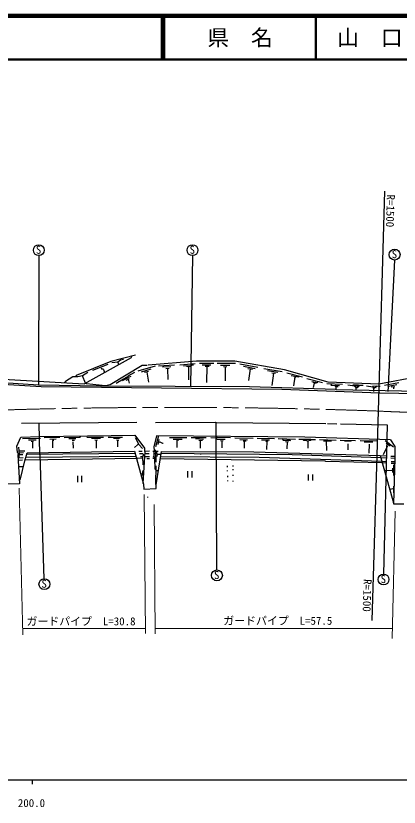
# Model space of a CAD drawing. Units: millimetres, scale not verified. Extents: x 40000 to 680000, y 20000 to 380000.
# Drawn here: x 264259 to 352101, y 198715 to 380000 of the extents above; entities that cross this region are included whole.
import ezdxf
from ezdxf.enums import TextEntityAlignment as Align

# ---------------------------------------------------------------- set-up
doc = ezdxf.new("R2010")
doc.units = ezdxf.units.MM
doc.header["$LTSCALE"] = 1000
doc.linetypes.add('CHAIN', pattern=[18.5, 12, -1.5, 3.5, -1.5])
for name, color, linetype, lineweight in [('M-BGD', 7, 'Continuous', 25), ('M-BMK', 2, 'CHAIN', 13), ('M-STR-HTXT', 7, 'Continuous', 13), ('M-TTL', 2, 'Continuous', 140), ('M-TTL-BAND', 7, 'Continuous', 25), ('M-TTL-LINE', 7, 'Continuous', 50)]:
    doc.layers.add(name, color=color, linetype=linetype, lineweight=lineweight)
doc.layers.add('M-TTL-TXT', color=7, linetype='Continuous')
doc.styles.add('ＭＳ ゴシック', font='')
doc.styles.get('ＭＳ ゴシック').set_extended_font_data('MS Gothic')

msp = doc.modelspace()

# ---------------------------------------------------------------- linework, layer by layer
at = {"layer": 'M-BGD'}
for p, q in [((348768, 339866), (347300, 289458)), ((269517, 325065), (269436, 295416)), ((304725, 325065), (304318, 295078)), ((350994, 324051), (349615, 295416)), ((279934, 295670), (290772, 301766)), ((291703, 302274), (286030, 300835)), ((288232, 301089), (287639, 300666)), ((288909, 301258), (288232, 301089)), ((290772, 301766), (290856, 302020)), ((286030, 300835), (278072, 297618)), ((285353, 300158), (281797, 298718)), ((283829, 299396), (283914, 299142)), ((283914, 299142), (284168, 299142)), ((284168, 299142), (284337, 298972)), ((293227, 299904), (285861, 295501)), ((287639, 300666), (286284, 300496)), ((287639, 300666), (287808, 300158)), ((296190, 299734), (292211, 298634)), ((294328, 299904), (293227, 299904)), ((305673, 300920), (294582, 299988)), ((300593, 299988), (296952, 299734)), ((299746, 299565), (297884, 299480)), ((299408, 299226), (298646, 299142)), ((298984, 299142), (299069, 296686)), ((301863, 300073), (305334, 300327)), ((302710, 299819), (304318, 299904)), ((303472, 299565), (303387, 299819)), ((303641, 299650), (303472, 299565)), ((303810, 299565), (303641, 299650)), ((304318, 299650), (303810, 299565)), ((303810, 299565), (303810, 296602)), ((304488, 299988), (304318, 299650)), ((304318, 299904), (304403, 299819)), ((304996, 299988), (304488, 299988)), ((314478, 300920), (305673, 300920)), ((306350, 300412), (309652, 300412)), ((306943, 300073), (308975, 300073)), ((307620, 299734), (308552, 299734)), ((308044, 299734), (307959, 296009)), ((310414, 300412), (314563, 300412)), ((311176, 299988), (313293, 299988)), ((311854, 299650), (312192, 299565)), ((312192, 299565), (312616, 299650)), ((312192, 299565), (312192, 296348)), ((325824, 298888), (314478, 300920)), ((315579, 300242), (319728, 299480)), ((316426, 299734), (319135, 299226)), ((317442, 299226), (318458, 299057)), ((317950, 299142), (317611, 296432)), ((321082, 299226), (325316, 298549)), ((370697, 299988), (347414, 295586)), ((244713, 297787), (279934, 295670)), ((278072, 297618), (277987, 297364)), ((279511, 297533), (278495, 297279)), ((280781, 298295), (279511, 297533)), ((280188, 295840), (279511, 297533)), ((284337, 298972), (284591, 298295)), ((289925, 297448), (289840, 297025)), ((291449, 298295), (289925, 297448)), ((289925, 297110), (290687, 297448)), ((295174, 299057), (292973, 298380)), ((294666, 298549), (293735, 298295)), ((294243, 298380), (294666, 296094)), ((321929, 298718), (324300, 298380)), ((322945, 298210), (323792, 298126)), ((323284, 298126), (322945, 295332)), ((335814, 296094), (325824, 298888)), ((326332, 298210), (329972, 297279)), ((327348, 297618), (329126, 297279)), ((329126, 297279), (329210, 297448)), ((270028, 294993), (256058, 295840)), ((269436, 295416), (256312, 296263)), ((275616, 296263), (275447, 296009)), ((277310, 297279), (275616, 296263)), ((278495, 297279), (277310, 297279)), ((280442, 295670), (280188, 295840)), ((284845, 295247), (280442, 295670)), ((285861, 295501), (284845, 295247)), ((287216, 295840), (288909, 296856)), ((289248, 296686), (288655, 296348)), ((288909, 296856), (289248, 296856)), ((289163, 296940), (289671, 297279)), ((289332, 296771), (289163, 296940)), ((289248, 296856), (289248, 296686)), ((289840, 297025), (289332, 296771)), ((290010, 296686), (289502, 296432)), ((289671, 297279), (289925, 297110)), ((290264, 296856), (290010, 296771)), ((290010, 296771), (290264, 295840)), ((328194, 297279), (327856, 295247)), ((328448, 297025), (328194, 297279)), ((330904, 296940), (334544, 296009)), ((332089, 296263), (333444, 296009)), ((332343, 296178), (332597, 295840)), ((332597, 295840), (332428, 294824)), ((332597, 295840), (333190, 295924)), ((333190, 295924), (333190, 296009)), ((335560, 295755), (339116, 295586)), ((347414, 295586), (335814, 296094)), ((336661, 295670), (336407, 295416)), ((340302, 295501), (341402, 295332)), ((351986, 295924), (348768, 295332)), ((351562, 295501), (349615, 295078)), ((283744, 295162), (269436, 295416)), ((325231, 294400), (270028, 294993)), ((317780, 294993), (283744, 295162)), ((337592, 294400), (317780, 294993)), ((347668, 293554), (325231, 294400)), ((336407, 295416), (338439, 295332)), ((337254, 295416), (337508, 295078)), ((337508, 295078), (338100, 295078)), ((337592, 295078), (337592, 294400)), ((337762, 294316), (337592, 294400)), ((400923, 293130), (337762, 294316)), ((341572, 295416), (341402, 295332)), ((341402, 295247), (341402, 295332)), ((342672, 295078), (341402, 295247)), ((342757, 295416), (341572, 295416)), ((341826, 295162), (342164, 294824)), ((342164, 294824), (342503, 294824)), ((342164, 294824), (342164, 294146)), ((342503, 294824), (342926, 295247)), ((342926, 295332), (342757, 295416)), ((343858, 295332), (342926, 295332)), ((342926, 295247), (342926, 295332)), ((344620, 295247), (346059, 294993)), ((347329, 295162), (345974, 295078)), ((345974, 295078), (346144, 294908)), ((346059, 294993), (346228, 294570)), ((346144, 294908), (346821, 294824)), ((347075, 295162), (346228, 294570)), ((346228, 294570), (346228, 293977)), ((347414, 295078), (347329, 295162)), ((347752, 295078), (347414, 295078)), ((349615, 295416), (349530, 295332)), ((349530, 295332), (349615, 295078)), ((349615, 295078), (349530, 293977)), ((351139, 294993), (350292, 294908)), ((350800, 294908), (350800, 294570)), ((399907, 292622), (347668, 293554)), ((347300, 289458), (345847, 241445)), ((291957, 286865), (265541, 286611)), ((269520, 286696), (269690, 279499)), ((296275, 286865), (309991, 286950)), ((309991, 286950), (310160, 286865)), ((310160, 286865), (335306, 286611)), ((310324, 253058), (310160, 286865)), ((335645, 286611), (337846, 286526)), ((338693, 286526), (349361, 286272)), ((349361, 286272), (348544, 252127)), ((264525, 281446), (265372, 283478)), ((265372, 283478), (269774, 283648)), ((265795, 283140), (269944, 283224)), ((267150, 282886), (268928, 282886)), ((269774, 283648), (291534, 283902)), ((274346, 283394), (270790, 283309)), ((273500, 283055), (272060, 282970)), ((275362, 283394), (279003, 283478)), ((276378, 283140), (277987, 283140)), ((279003, 283478), (279088, 283732)), ((280527, 283478), (284337, 283478)), ((281628, 283224), (283660, 283224)), ((282390, 282886), (282644, 282801)), ((282644, 282801), (282982, 282886)), ((285438, 283478), (288740, 283478)), ((287978, 283140), (286623, 283140)), ((287300, 282886), (287893, 282801)), ((288147, 283478), (287978, 283140)), ((291534, 283902), (293735, 280938)), ((291618, 283394), (292465, 281785)), ((296529, 283817), (295852, 281277)), ((296952, 283817), (296275, 281277)), ((330480, 283478), (296529, 283817)), ((297037, 282970), (296783, 281785)), ((299492, 283394), (303472, 283394)), ((300339, 283055), (302371, 283055)), ((304403, 283394), (307874, 283394)), ((305419, 283140), (307282, 283055)), ((308975, 283394), (310076, 283309)), ((310076, 283309), (310414, 283055)), ((310414, 283394), (310160, 283224)), ((313462, 283309), (310414, 283394)), ((310414, 283055), (312192, 283055)), ((314478, 283309), (318627, 283224)), ((315579, 282970), (317357, 282886)), ((319558, 283224), (323538, 283140)), ((320574, 282886), (322352, 282886)), ((324384, 283140), (328364, 283055)), ((325316, 283140), (325485, 282801)), ((329126, 283055), (331750, 283055)), ((330057, 283055), (330142, 282801)), ((350123, 282886), (330480, 283478)), ((331750, 283055), (331920, 282970)), ((331920, 282970), (331835, 282716)), ((331920, 282970), (332936, 282970)), ((333867, 282970), (337677, 282801)), ((350123, 282886), (351139, 281362)), ((264610, 280007), (264525, 281446)), ((264864, 281192), (265033, 279668)), ((267742, 282547), (268081, 282462)), ((268081, 282462), (268335, 282547)), ((268081, 282462), (268081, 280938)), ((272992, 282716), (272653, 282716)), ((272653, 282716), (272653, 281023)), ((277140, 282801), (277733, 282801)), ((277310, 282378), (277394, 280938)), ((282644, 282801), (282644, 280938)), ((287554, 282801), (287554, 281277)), ((292126, 281700), (291449, 281108)), ((292465, 281785), (292126, 281700)), ((292465, 281785), (293312, 280854)), ((295852, 281277), (295936, 280430)), ((297122, 282293), (297291, 282378)), ((297291, 282378), (297884, 282124)), ((297884, 282124), (298053, 282124)), ((301609, 282801), (301186, 282801)), ((301186, 282801), (301186, 281108)), ((306181, 282801), (306520, 282716)), ((306520, 282716), (307028, 282801)), ((306520, 282716), (306520, 280938)), ((311176, 282716), (311430, 282632)), ((311430, 282632), (311769, 282716)), ((311430, 282632), (311430, 281023)), ((316341, 282632), (317018, 282632)), ((316595, 282632), (316595, 280938)), ((321506, 282632), (321760, 282462)), ((321760, 282462), (321675, 280684)), ((322098, 282547), (321760, 282462)), ((325485, 282801), (327009, 282801)), ((326078, 282462), (326416, 282378)), ((326416, 282378), (326332, 280769)), ((326416, 282378), (326755, 282462)), ((327009, 282801), (327178, 282716)), ((330142, 282801), (330734, 282801)), ((330734, 282801), (331158, 282547)), ((331581, 282716), (331158, 282547)), ((331158, 282547), (331158, 280938)), ((331835, 282716), (331581, 282716)), ((334798, 282632), (336576, 282632)), ((335391, 282547), (335476, 280430)), ((338608, 282801), (342080, 282716)), ((341064, 282462), (339540, 282547)), ((340302, 281954), (340302, 280600)), ((343180, 282716), (346990, 282632)), ((344112, 282378), (346059, 282378)), ((345212, 281870), (345128, 279838)), ((349424, 281484), (348448, 279440)), ((348901, 282724), (350773, 281285)), ((349111, 282151), (350009, 281484)), ((351139, 281362), (351139, 278822)), ((264694, 279838), (264610, 280007)), ((265202, 279414), (264694, 279838)), ((265033, 279668), (264694, 279414)), ((264694, 279414), (265118, 272810)), ((265118, 279838), (264948, 279499)), ((264948, 279499), (264948, 278822)), ((265033, 280346), (266303, 280346)), ((266049, 279922), (265118, 279838)), ((265880, 279414), (265202, 279414)), ((266303, 278060), (266896, 279922)), ((291618, 279753), (266726, 279499)), ((266896, 279922), (291449, 280261)), ((269690, 279499), (269774, 279414)), ((269774, 279414), (270706, 251051)), ((291449, 280261), (293481, 272726)), ((292465, 280261), (293227, 280261)), ((292634, 279753), (293396, 279753)), ((293481, 279414), (293312, 279076)), ((293820, 280176), (293396, 272895)), ((293396, 279753), (293481, 279414)), ((293735, 280938), (293735, 280261)), ((293735, 280261), (293820, 280176)), ((294920, 280261), (293820, 280176)), ((293820, 279753), (294836, 279753)), ((295682, 280261), (296868, 280261)), ((295936, 280430), (296275, 280176)), ((295936, 280176), (296190, 280261)), ((295936, 279076), (295936, 280176)), ((295936, 279753), (296444, 279753)), ((296190, 280600), (296190, 280261)), ((296190, 280261), (296529, 280176)), ((296275, 280176), (296275, 279838)), ((296275, 279838), (296783, 279584)), ((296529, 279838), (296275, 279668)), ((296275, 279668), (296360, 277721)), ((296444, 272556), (297630, 280176)), ((296444, 279753), (296698, 279584)), ((296529, 280176), (296529, 279838)), ((296698, 279584), (296529, 278991)), ((296783, 279584), (297545, 279584)), ((297630, 280176), (318796, 280092)), ((297630, 279838), (327602, 279499)), ((306604, 279753), (306604, 279499)), ((318796, 280092), (347752, 279245)), ((327602, 279499), (347875, 278809)), ((347752, 279245), (350631, 269000)), ((347752, 279245), (349218, 279195)), ((264779, 278737), (265964, 278822)), ((265795, 278229), (264779, 278144)), ((265287, 273657), (266303, 278060)), ((292042, 278568), (266472, 278229)), ((291788, 279076), (266557, 278822)), ((292126, 278652), (292042, 278568)), ((293312, 278568), (292126, 278652)), ((292804, 279076), (293312, 279076)), ((293312, 279076), (293396, 277128)), ((293820, 279076), (294920, 279076)), ((294243, 278568), (294920, 278568)), ((295682, 279076), (296275, 278822)), ((296021, 278568), (295682, 278568)), ((296529, 278991), (296021, 278568)), ((296021, 278568), (296106, 276197)), ((297460, 279076), (319982, 278906)), ((297460, 278568), (335052, 278060)), ((319982, 278906), (348108, 277980)), ((335052, 278060), (335222, 277975)), ((335222, 277975), (348198, 277659)), ((347875, 278809), (349222, 278750)), ((348108, 277980), (349251, 277939)), ((348198, 277659), (349250, 277605)), ((350217, 279161), (351216, 279127)), ((350221, 278707), (351220, 278663)), ((350248, 277555), (351247, 277504)), ((350250, 277902), (351250, 277866)), ((351139, 278822), (350808, 268238)), ((265033, 276790), (266049, 276790)), ((293312, 275604), (293227, 274927)), ((293481, 275774), (293312, 275604)), ((296106, 276197), (296529, 275858)), ((296360, 276874), (296275, 272726)), ((296529, 275858), (297037, 275858)), ((303609, 275659), (303609, 274259)), ((304659, 274259), (304659, 275659)), ((312700, 276874), (312700, 276620)), ((312700, 275858), (312700, 275689)), ((313970, 276959), (313970, 276790)), ((313970, 276112), (313970, 275943)), ((350383, 275814), (348885, 275752)), ((350560, 276355), (350602, 275393)), ((350801, 277164), (350824, 274683)), ((278371, 274593), (278371, 273193)), ((279421, 273193), (279421, 274593)), ((293227, 274927), (293481, 274673)), ((312800, 274589), (312800, 274335)), ((313953, 274882), (313953, 274628)), ((331245, 274948), (331245, 273548)), ((332295, 273548), (332295, 274948)), ((265118, 272810), (262324, 272726)), ((293481, 272726), (293566, 271540)), ((296275, 272726), (296444, 272556)), ((296444, 271710), (296444, 272556)), ((312800, 273573), (312800, 273404)), ((313970, 273488), (313970, 273318)), ((350772, 272261), (350777, 270706)), ((293566, 271540), (296444, 271710)), ((350663, 271606), (350060, 271518)), ((294412, 269847), (294412, 269678)), ((350631, 269000), (350808, 268238)), ((350808, 268238), (353138, 268238))]:
    msp.add_line(p, q, dxfattribs=at)
for centre in [(269524, 326315), (304745, 326315), (351058, 325299), (310333, 251808), (348518, 250877), (270798, 249804)]:
    msp.add_circle(centre, 1250, dxfattribs=at)
at = {"layer": 'M-BMK'}
for centre, radius, start, end in [((300684, -998431), 1288732, 87.92703, 91.77922), ((363433, 602079), 313037, 267.04581, 269.52559)]:
    msp.add_arc(centre, radius, start, end, dxfattribs=at)
at = {"layer": 'M-STR-HTXT'}
for p, q in [((265033, 271794), (265839, 238202)), ((293650, 270355), (293974, 238537)), ((295936, 268069), (296179, 238458)), ((351149, 266507), (350462, 237335)), ((265805, 239620), (293963, 239620)), ((296170, 239620), (350510, 239620))]:
    msp.add_line(p, q, dxfattribs=at)
at = {"layer": 'M-TTL'}
msp.add_line((680000, 380000), (40000, 380000), dxfattribs=at)
at = {"layer": 'M-TTL-BAND'}
for p, q in [((40000, 205000), (579000, 205000)), ((268000, 205000), (268000, 204000))]:
    msp.add_line(p, q, dxfattribs=at)
at = {"layer": 'M-TTL-LINE'}
for p, q in [((297750, 380000), (297750, 370000)), ((298250, 380000), (298250, 370000)), ((333000, 380000), (333000, 370000)), ((40000, 370000), (680000, 370000))]:
    msp.add_line(p, q, dxfattribs=at)

# ---------------------------------------------------------------- texts
at = {"layer": 'M-BGD', "style": 'ＭＳ ゴシック'}
for p in [(348746, 339100), (343419, 251002)]:
    msp.add_text('R=1500', height=1833, rotation=268.267, dxfattribs=at).set_placement(p, align=Align.BOTTOM_LEFT)
for p in [(268845, 324941), (304067, 324941), (350379, 323925), (309655, 250435), (270119, 248431), (347839, 249503)]:
    msp.add_text('S', height=1833, dxfattribs=at).set_placement(p, align=Align.BOTTOM_LEFT)
at = {"layer": 'M-STR-HTXT', "style": 'ＭＳ ゴシック'}
for s, p in [('ガードパイプ  L=30.8', (266709, 239822)), ('ガードパイプ  L=57.5', (311792, 239951))]:
    msp.add_text(s, height=1833, dxfattribs=at).set_placement(p, align=Align.BOTTOM_LEFT)
at = {"layer": 'M-TTL-BAND', "style": 'ＭＳ ゴシック'}
msp.add_text('200.0', height=1833, dxfattribs=at).set_placement((267844, 198195), align=Align.BOTTOM_CENTER)
at = {"layer": 'M-TTL-TXT', "style": 'ＭＳ ゴシック'}
for s, p in [('県\u3000名', (315625, 375000)), ('山\u3000口\u3000県', (350375, 375000))]:
    msp.add_text(s, height=3666, dxfattribs=at).set_placement(p, align=Align.MIDDLE_CENTER)

doc.saveas('drawing.dxf')
